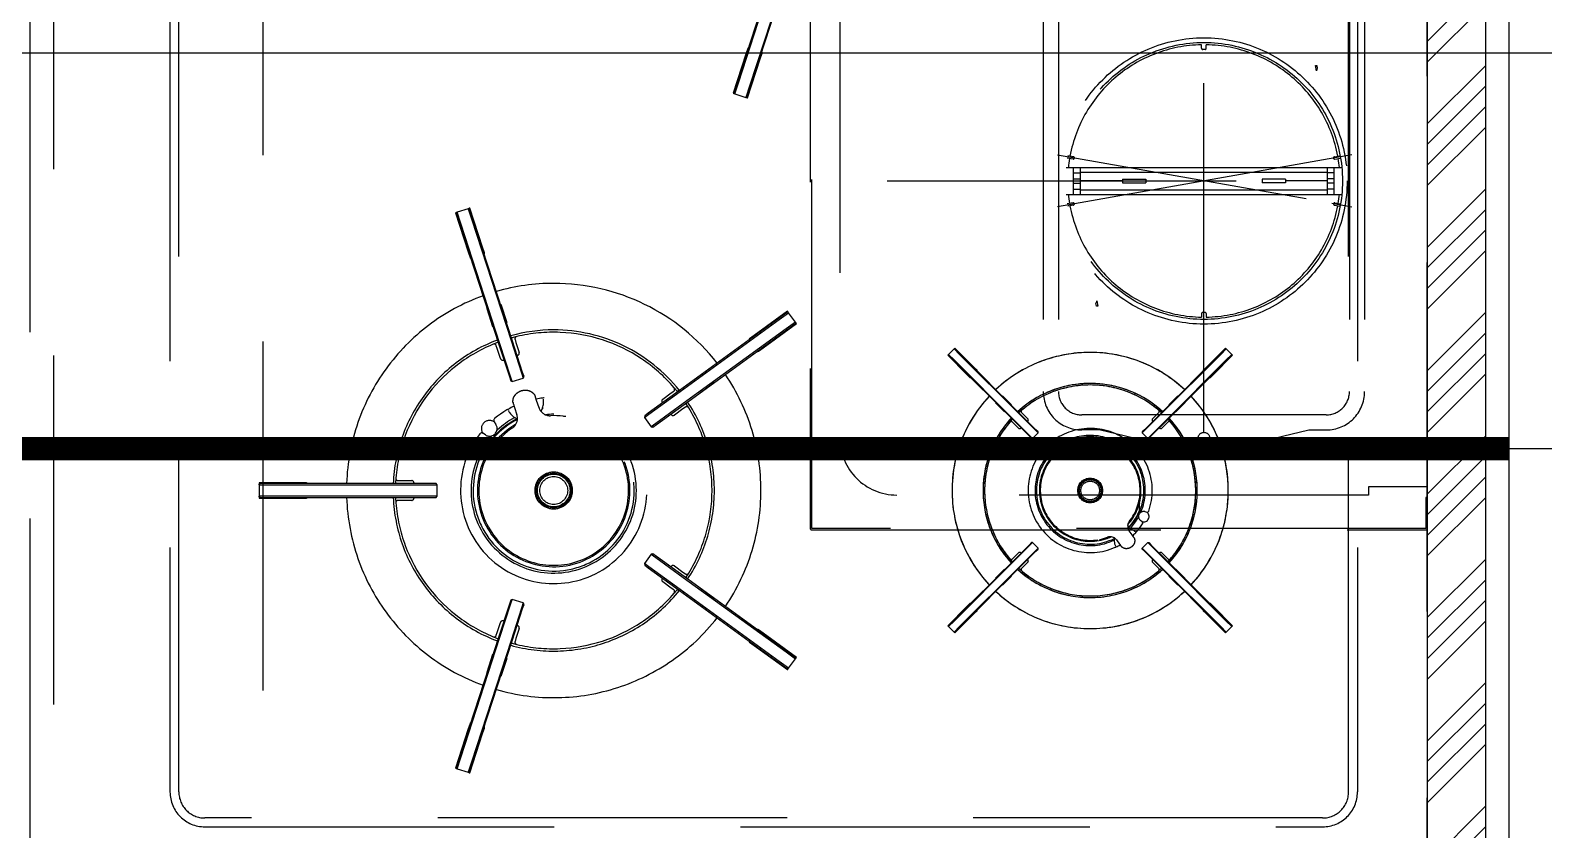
# Model space of a CAD drawing. Header units: millimetres. Extents: x 7294529 to 7346664, y 234399 to 276449.
# Drawn here: x 7315164 to 7315814, y 250951 to 251294 of the extents above; entities that cross this region are included whole.
import ezdxf
from ezdxf.xclip import XClip

# ---------------------------------------------------------------- set-up
doc = ezdxf.new("R2010")
doc.units = ezdxf.units.MM
doc.header["$LTSCALE"] = 100
doc.header["$XCLIPFRAME"] = 2
doc.linetypes.add('U-59C-EX$0$CEN', pattern=[62, 60, -1, 0, -1])
doc.linetypes.add('U-59C-EX$0$HID', pattern=[2.3, 1.5, -0.8])
for name, color, linetype in [('BP', 7, 'Continuous'), ('U-59C-EX$0$CEN', 1, 'U-59C-EX$0$CEN'), ('U-59C-EX$0$CON', 2, 'Continuous'), ('U-59C-EX$0$FUR_미설치가구', 8, 'U-59C-EX$0$HID'), ('U-59C-EX$0$확장전', 4, 'U-59C-EX$0$HID')]:
    doc.layers.add(name, color=color, linetype=linetype)
doc.layers.add('U-59C-EX$0$MC', color=152, linetype='Continuous', plot=False)

# ---------------------------------------------------------------- blocks, each defined once
blk = doc.blocks.new('U-59C-EX$0$59C_주방가구_1')
at = {"layer": 'U-59C-EX$0$FUR_미설치가구', "linetype": 'U-59C-EX$0$HID'}
h = blk.add_hatch(dxfattribs=at)
h.set_pattern_fill('ANSI34', color=256, scale=50, angle=180)
h.set_pattern_definition([(225, (-131053.915, -376129.36), (26.5165043, -26.5165043), []), (225, (-131062.754, -376129.36), (26.5165043, -26.5165043), []), (225, (-131071.593, -376129.36), (26.5165043, -26.5165043), []), (225, (-131080.432, -376129.36), (26.5165043, -26.5165043), [])])
h.paths.add_polyline_path([(-25, -2180), (-25, -25), (-3175, -25), (-3175, -500), (-3200, -500), (-3200, 0), (0, 0), (0, -2180)])
for p, q in [((-565, -772.49), (-565, -1337.49)), ((-561.2, -1337.49), (-561.2, -772.49)), ((-58.8, -1337.49), (-58.8, -772.49)), ((-55, -772.49), (-55, -1337.49)), ((-120.94, -1182.96), (-120.94, -966.65)), ((-304.51, -980.8), (-321.35, -1032.63)), ((-320.87, -1032.79), (-304.03, -980.95)), ((-299.27, -982.5), (-316.12, -1034.33)), ((-315.64, -1034.49), (-298.8, -982.65)), ((-189.94, -984.5), (-189.94, -1165.5)), ((-183.44, -984.5), (-183.44, -1165.5)), ((-58.44, -984.5), (-58.44, -1165.5)), ((-51.94, -984.5), (-51.94, -1165.5)), ((-317.66, -1020.48), (-323.13, -1037.3)), ((-316.89, -1018.1), (-317.66, -1020.48)), ((-311.48, -1022.49), (-310.71, -1020.11)), ((-121.94, -1018), (-121.94, -1016.51)), ((-120.44, -1018.5), (-121.44, -1018.5)), ((-119.94, -1018), (-119.94, -1016.51)), ((-316.95, -1039.31), (-311.48, -1022.49)), ((-321.35, -1032.63), (-322.74, -1036.91)), ((-322.42, -1037.54), (-320.87, -1032.79)), ((-322.42, -1037.54), (-322.74, -1036.91)), ((-322.42, -1037.54), (-322.65, -1037.46)), ((-322.42, -1037.54), (-317.66, -1039.09)), ((-316.12, -1034.33), (-317.66, -1039.09)), ((-317.03, -1038.77), (-317.66, -1039.09)), ((-317.42, -1039.16), (-317.66, -1039.09)), ((-317.03, -1038.77), (-315.64, -1034.49)), ((-57.42, -1063.8), (-183.78, -1086.08)), ((-76.99, -1082.75), (-183.78, -1063.92)), ((-177.15, -1065.59), (-179.61, -1065.16)), ((-176.97, -1064.61), (-179.44, -1064.17)), ((-64.9, -1064.61), (-62.43, -1064.17)), ((-64.72, -1065.59), (-62.26, -1065.16)), ((-180.05, -1069.25, 0.12), (-61.82, -1069.25, 0.12)), ((-176.94, -1080.75), (-176.94, -1069.25)), ((-176.94, -1071.47, 0.12), (-173.94, -1071.47, 0.12)), ((-173.94, -1080.75, 0.01), (-173.94, -1069.25, 0.12)), ((-173.94, -1071.25, 0.12), (-67.94, -1071.25, 0.12)), ((-67.94, -1080.75, 0.01), (-67.94, -1069.25, 0.12)), ((-64.94, -1071.47, 0.12), (-67.94, -1071.47, 0.12)), ((-64.94, -1080.75), (-64.94, -1069.25)), ((-257.04, -1075), (-34.06, -1075)), ((-176.94, -1074.02, 0.12), (-173.94, -1074.02, 0.12)), ((-176.94, -1075.97, 0.12), (-173.94, -1075.97, 0.12)), ((-176.94, -1078.52, 0.12), (-173.94, -1078.52, 0.12)), ((-155.94, -1075), (-173.94, -1075)), ((-173.94, -1078.75, 0.12), (-67.94, -1078.75, 0.12)), ((-155.94, -1074.25), (-145.94, -1074.25)), ((-155.94, -1074.25), (-155.94, -1075.75)), ((-155.94, -1075.75), (-145.94, -1075.75)), ((-145.94, -1074.25), (-145.94, -1075.75)), ((-95.94, -1074.25), (-95.94, -1075.75)), ((-85.94, -1074.25), (-95.94, -1074.25)), ((-85.94, -1075.75), (-95.94, -1075.75)), ((-85.94, -1074.25), (-85.94, -1075.75)), ((-67.94, -1075), (-85.94, -1075)), ((-64.94, -1074.02, 0.12), (-67.94, -1074.02, 0.12)), ((-64.94, -1075.97, 0.12), (-67.94, -1075.97, 0.12)), ((-64.94, -1078.52, 0.12), (-67.94, -1078.52, 0.12)), ((-180.05, -1080.75, 0.12), (-61.82, -1080.75, 0.12)), ((-177.15, -1084.4), (-179.61, -1084.84)), ((-176.97, -1085.39), (-179.44, -1085.82)), ((-57.42, -1086.2), (-66.04, -1084.68)), ((-64.9, -1085.39), (-62.43, -1085.82)), ((-64.72, -1084.4), (-62.26, -1084.84)), ((-442.38, -1088.7), (-436.91, -1105.52)), ((-441.99, -1089.09), (-441.67, -1088.46)), ((-441.99, -1089.09), (-440.6, -1093.37)), ((-441.91, -1088.53), (-441.67, -1088.46)), ((-436.91, -1086.91), (-441.67, -1088.46)), ((-440.12, -1093.21), (-441.67, -1088.46)), ((-436.91, -1086.91), (-436.68, -1086.83)), ((-436.91, -1086.91), (-435.37, -1091.67)), ((-436.91, -1086.91), (-436.28, -1087.23)), ((-434.89, -1091.51), (-436.28, -1087.23)), ((-430.73, -1103.51), (-436.2, -1086.69)), ((-435.37, -1091.67), (-418.53, -1143.5)), ((-418.05, -1143.34), (-434.89, -1091.51)), ((-440.6, -1093.37), (-423.76, -1145.2)), ((-423.28, -1145.04), (-440.12, -1093.21)), ((-429.96, -1105.89), (-430.73, -1103.51)), ((-436.91, -1105.52), (-436.14, -1107.9)), ((-428.83, -1129.92), (-428.73, -1129.89)), ((-426.29, -1137.72), (-428.83, -1129.92)), ((-423.03, -1128.03), (-422.93, -1128)), ((-422.93, -1128), (-420.4, -1135.8)), ((-420.4, -1135.8), (-420.49, -1135.83)), ((-303.67, -1134.15), (-347.76, -1166.18)), ((-347.47, -1166.59), (-303.37, -1134.55)), ((-299.78, -1131.01), (-314.09, -1141.41)), ((-310.27, -1146.67), (-295.96, -1136.27)), ((-300.03, -1131.5), (-303.67, -1134.15)), ((-303.37, -1134.55), (-299.33, -1131.61)), ((-296.39, -1135.66), (-300.43, -1138.6)), ((-300.14, -1139), (-296.5, -1136.36)), ((-300.03, -1131.5), (-299.33, -1131.61)), ((-299.48, -1131.41), (-299.33, -1131.61)), ((-296.39, -1135.66), (-299.33, -1131.61)), ((-296.39, -1135.66), (-296.5, -1136.36)), ((-296.39, -1135.66), (-296.24, -1135.86)), ((-121.94, -1132), (-121.94, -1133.49)), ((-120.44, -1131.5), (-121.44, -1131.5)), ((-119.94, -1132), (-119.94, -1133.49)), ((-426.2, -1137.68), (-426.29, -1137.72)), ((-418.53, -1143.5), (-414.01, -1157.4)), ((-413.54, -1157.23), (-418.05, -1143.34)), ((-416.8, -1143.15), (-416.4, -1144.39)), ((-300.43, -1138.6), (-344.53, -1170.63)), ((-344.23, -1171.04), (-300.14, -1139)), ((-314.09, -1141.41), (-316.11, -1142.88)), ((-424.48, -1147.02), (-424.88, -1145.78)), ((-423.09, -1151.29), (-424.48, -1147.02)), ((-423.76, -1145.2), (-419.25, -1159.08)), ((-418.76, -1158.95), (-423.28, -1145.04)), ((-416.4, -1144.39), (-415.01, -1148.66)), ((-415.65, -1149.92), (-415.89, -1150)), ((-312.29, -1148.14), (-310.27, -1146.67)), ((-230.96, -1149.89), (-222.62, -1158.23)), ((-230.72, -1149.66), (-230.61, -1149.54)), ((-228.25, -1147.18), (-230.61, -1149.54)), ((-228.25, -1151.89), (-230.61, -1149.54)), ((-230.61, -1150.01), (-230.61, -1149.54)), ((-230.61, -1150.01), (-228.48, -1152.13)), ((-228.25, -1147.18), (-228.13, -1147.06)), ((-228.25, -1147.18), (-225.89, -1149.54)), ((-228.25, -1147.18), (-227.78, -1147.18)), ((-219.55, -1155.17), (-227.89, -1146.83)), ((-225.66, -1149.3), (-227.78, -1147.18)), ((-225.89, -1149.54), (-200.2, -1175.23)), ((-199.97, -1174.99), (-225.66, -1149.3)), ((-113.93, -1149.3), (-139.63, -1174.99)), ((-139.39, -1175.23), (-113.7, -1149.54)), ((-111.7, -1146.83), (-120.04, -1155.17)), ((-116.97, -1158.23), (-108.63, -1149.89)), ((-111.81, -1147.18), (-113.93, -1149.3)), ((-113.7, -1149.54), (-111.34, -1147.18)), ((-111.81, -1147.18), (-111.34, -1147.18)), ((-111.46, -1147.06), (-111.34, -1147.18)), ((-108.98, -1149.54), (-111.34, -1147.18)), ((-108.98, -1149.54), (-111.34, -1151.89)), ((-111.11, -1152.13), (-108.98, -1150.01)), ((-108.98, -1149.54), (-108.98, -1150.01)), ((-108.98, -1149.54), (-108.87, -1149.66)), ((-421.59, -1151.86), (-421.83, -1151.93)), ((-341.43, -1161.46), (-334.79, -1156.64)), ((-334.79, -1156.64), (-334.73, -1156.72)), ((-228.48, -1152.13), (-202.79, -1177.82)), ((-202.56, -1177.59), (-228.25, -1151.89)), ((-218.37, -1156.35), (-219.55, -1155.17)), ((-111.34, -1151.89), (-137.03, -1177.59)), ((-136.8, -1177.82), (-111.11, -1152.13)), ((-120.04, -1155.17), (-121.22, -1156.35)), ((-419.25, -1159.08), (-418.66, -1160.89)), ((-418.03, -1161.21), (-418.76, -1158.95)), ((-418.66, -1160.89), (-418.03, -1161.21)), ((-418.03, -1161.21), (-413.27, -1159.67)), ((-414.01, -1157.4), (-413.27, -1159.67)), ((-412.95, -1159.04), (-413.54, -1157.23)), ((-413.27, -1159.67), (-412.95, -1159.04)), ((-341.37, -1161.54), (-341.43, -1161.46)), ((-331.15, -1161.65), (-337.78, -1166.47)), ((-331.21, -1161.57), (-331.15, -1161.65)), ((-222.62, -1158.23), (-221.44, -1159.41)), ((-118.15, -1159.41), (-116.97, -1158.23)), ((-407.52, -1169.27), (-407.98, -1167.86)), ((-406.5, -1172.42), (-407.52, -1169.27)), ((-347.76, -1166.18), (-359.57, -1174.76)), ((-359.29, -1175.18), (-347.47, -1166.59)), ((-353.35, -1168.7), (-349.72, -1166.06)), ((-349.72, -1166.06), (-348.66, -1165.29)), ((-337.78, -1166.47), (-337.84, -1166.39)), ((-207.55, -1167.4), (-207.51, -1167.36)), ((-207.51, -1167.36), (-203.64, -1171.22)), ((-135.95, -1171.22), (-132.08, -1167.36)), ((-132.08, -1167.36), (-132.04, -1167.4)), ((-417.49, -1170.95), (-417.03, -1172.36)), ((-417.03, -1172.36), (-416.01, -1175.51)), ((-404.72, -1172.78), (-404.76, -1172.78)), ((-361.22, -1176.58), (-359.29, -1175.18)), ((-361.11, -1175.88), (-361.22, -1176.58)), ((-359.57, -1174.76), (-361.11, -1175.88)), ((-344.53, -1170.63), (-356.36, -1179.23)), ((-356.04, -1179.62), (-344.23, -1171.04)), ((-353.42, -1170.3), (-353.57, -1170.1)), ((-349.75, -1175.35), (-349.9, -1175.15)), ((-344.72, -1172.94), (-348.35, -1175.57)), ((-343.66, -1172.17), (-344.72, -1172.94)), ((-210.43, -1170.28), (-210.38, -1170.23)), ((-206.56, -1174.14), (-210.43, -1170.28)), ((-206.52, -1174.1), (-206.56, -1174.14)), ((-203.64, -1171.22), (-203.69, -1171.27)), ((-200.2, -1175.23), (-193.31, -1182.12)), ((-193.08, -1181.87), (-199.97, -1174.99)), ((-199.28, -1174.5), (-198.66, -1175.12)), ((-198.66, -1175.12), (-196.55, -1177.23)), ((-68.44, -1175.5), (-173.44, -1175.5)), ((-139.63, -1174.99), (-146.51, -1181.87)), ((-146.28, -1182.12), (-139.39, -1175.23)), ((-143.04, -1177.23), (-140.93, -1175.12)), ((-140.93, -1175.12), (-140.31, -1174.5)), ((-135.9, -1171.27), (-135.95, -1171.22)), ((-133.03, -1174.14), (-133.07, -1174.1)), ((-129.16, -1170.28), (-133.03, -1174.14)), ((-129.21, -1170.23), (-129.16, -1170.28)), ((-425.82, -1178.44), (-425.06, -1179.57)), ((-417.2, -1176.82), (-417.24, -1176.85)), ((-361.22, -1176.58), (-358.28, -1180.62)), ((-356.36, -1179.23), (-358.28, -1180.62)), ((-358.28, -1180.62), (-357.58, -1180.74)), ((-357.58, -1180.74), (-356.04, -1179.62)), ((-202.67, -1179.12), (-203.29, -1178.51)), ((-202.79, -1177.82), (-195.91, -1184.7)), ((-200.55, -1181.24), (-202.67, -1179.12)), ((-195.66, -1184.48), (-202.56, -1177.59)), ((-199.49, -1181.12), (-199.61, -1181.24)), ((-196.55, -1178.18), (-196.67, -1178.29)), ((-193.31, -1182.12), (-192.19, -1183.24)), ((-192.19, -1182.77), (-193.08, -1181.87)), ((-192.19, -1183.24), (-192.19, -1182.77)), ((-165.94, -1182), (-173.44, -1182)), ((-128.44, -1191), (-165.94, -1182)), ((-146.51, -1181.87), (-147.4, -1182.77)), ((-147.4, -1183.24), (-146.28, -1182.12)), ((-147.4, -1182.77), (-147.4, -1183.24)), ((-137.03, -1177.59), (-143.93, -1184.48)), ((-143.68, -1184.7), (-136.8, -1177.82)), ((-142.93, -1178.29), (-143.04, -1178.18)), ((-139.98, -1181.24), (-140.1, -1181.12)), ((-136.92, -1179.12), (-139.04, -1181.24)), ((-136.3, -1178.51), (-136.92, -1179.12)), ((-113.44, -1191), (-75.94, -1182)), ((-75.94, -1182), (-68.44, -1182)), ((-429.47, -1184.14), (-430.63, -1183.42)), ((-195.91, -1184.7), (-195.02, -1185.6)), ((-194.54, -1185.6), (-195.66, -1184.48)), ((-195.02, -1185.6), (-194.54, -1185.6)), ((-194.54, -1185.6), (-192.19, -1183.24)), ((-147.4, -1183.24), (-145.05, -1185.6)), ((-143.93, -1184.48), (-145.05, -1185.6)), ((-145.05, -1185.6), (-144.57, -1185.6)), ((-144.57, -1185.6), (-143.68, -1184.7)), ((-125.94, -1185.5), (-115.94, -1185.5)), ((-113.44, -1191), (-128.44, -1191)), ((-405.5, -1202.68), (-405.78, -1202.25)), ((-403.27, -1200.6), (-402.99, -1201.03)), ((-526.7, -1205.49), (-526.2, -1204.99)), ((-526.7, -1205.49), (-526.7, -1205.24)), ((-526.7, -1205.49), (-526.7, -1210.49)), ((-526.7, -1205.49), (-521.7, -1205.49)), ((-509, -1204.74), (-526.69, -1204.74)), ((-521.7, -1204.99), (-526.2, -1204.99)), ((-467.2, -1204.99), (-521.7, -1204.99)), ((-521.7, -1205.49), (-467.2, -1205.49)), ((-506.5, -1204.74), (-509, -1204.74)), ((-483.3, -1204.89), (-475.1, -1204.89)), ((-483.3, -1204.99), (-483.3, -1204.89)), ((-475.1, -1204.89), (-475.1, -1204.99)), ((-452.6, -1204.99), (-467.2, -1204.99)), ((-467.2, -1205.49), (-452.58, -1205.49)), ((-466.99, -1203.74), (-465.69, -1203.74)), ((-465.69, -1203.74), (-461.2, -1203.74)), ((-460.2, -1204.74), (-460.2, -1204.99)), ((-450.7, -1204.99), (-452.6, -1204.99)), ((-452.58, -1205.49), (-450.2, -1205.49)), ((-450.2, -1205.49), (-450.7, -1204.99)), ((-450.2, -1210.49), (-450.2, -1205.49)), ((-25, -1206.44), (-50.3, -1206.44)), ((-50.3, -1206.44), (-50.3, -1209.94)), ((-521.7, -1210.49), (-526.7, -1210.49)), ((-526.2, -1210.99), (-526.7, -1210.49)), ((-526.7, -1210.74), (-526.7, -1210.49)), ((-526.69, -1211.24), (-509, -1211.24)), ((-526.2, -1210.99), (-521.7, -1210.99)), ((-467.2, -1210.49), (-521.7, -1210.49)), ((-521.7, -1210.99), (-467.2, -1210.99)), ((-509, -1211.24), (-506.5, -1211.24)), ((-483.3, -1211.09), (-483.3, -1210.99)), ((-475.1, -1211.09), (-483.3, -1211.09)), ((-475.1, -1210.99), (-475.1, -1211.09)), ((-452.58, -1210.49), (-467.2, -1210.49)), ((-467.2, -1210.99), (-452.6, -1210.99)), ((-465.69, -1212.24), (-466.99, -1212.24)), ((-461.2, -1212.24), (-465.69, -1212.24)), ((-460.2, -1210.99), (-460.2, -1211.24)), ((-452.6, -1210.99), (-450.7, -1210.99)), ((-450.2, -1210.49), (-452.58, -1210.49)), ((-450.7, -1210.99), (-450.2, -1210.49)), ((-50.3, -1209.94), (-252.8, -1209.94)), ((-170.21, -1213.31), (-170.24, -1212.97)), ((-168.26, -1212.75), (-168.22, -1213.09)), ((-147.47, -1221.45), (-148.18, -1220.89)), ((-146.32, -1217.08), (-145.44, -1217.3)), ((-151.78, -1227.11), (-153.08, -1225.33)), ((-152.59, -1224.25), (-152.58, -1224.23)), ((-151.2, -1227.92), (-151.78, -1227.11)), ((-195.91, -1231.28), (-202.79, -1238.16)), ((-202.67, -1236.86), (-200.55, -1234.74)), ((-202.56, -1238.4), (-195.66, -1231.5)), ((-193.31, -1233.86), (-200.2, -1240.75)), ((-199.97, -1240.99), (-193.08, -1234.11)), ((-199.61, -1234.74), (-199.49, -1234.86)), ((-195.02, -1230.38), (-195.91, -1231.28)), ((-195.66, -1231.5), (-194.54, -1230.38)), ((-194.54, -1230.38), (-195.02, -1230.38)), ((-192.19, -1232.74), (-194.54, -1230.38)), ((-192.19, -1232.74), (-193.31, -1233.86)), ((-193.08, -1234.11), (-192.19, -1233.21)), ((-192.19, -1233.21), (-192.19, -1232.74)), ((-159.67, -1229.38), (-159.65, -1229.38)), ((-158.47, -1229.25), (-157.17, -1231.03)), ((-157.17, -1231.03), (-156.59, -1231.83)), ((-147.4, -1232.74), (-145.05, -1230.38)), ((-147.4, -1232.74), (-146.28, -1233.86)), ((-147.4, -1233.21), (-147.4, -1232.74)), ((-146.51, -1234.11), (-147.4, -1233.21)), ((-139.63, -1240.99), (-146.51, -1234.11)), ((-146.28, -1233.86), (-139.39, -1240.75)), ((-143.93, -1231.5), (-145.05, -1230.38)), ((-145.05, -1230.38), (-144.57, -1230.38)), ((-144.57, -1230.38), (-143.68, -1231.28)), ((-137.03, -1238.4), (-143.93, -1231.5)), ((-143.68, -1231.28), (-136.8, -1238.16)), ((-139.98, -1234.74), (-140.1, -1234.86)), ((-136.92, -1236.86), (-139.04, -1234.74)), ((-358.28, -1235.36), (-361.22, -1239.4)), ((-359.29, -1240.8), (-361.22, -1239.4)), ((-361.22, -1239.4), (-361.11, -1240.1)), ((-361.11, -1240.1), (-359.57, -1241.22)), ((-359.57, -1241.22), (-347.76, -1249.8)), ((-347.47, -1249.4), (-359.29, -1240.8)), ((-357.58, -1235.25), (-358.28, -1235.36)), ((-358.28, -1235.36), (-356.36, -1236.76)), ((-356.04, -1236.37), (-357.58, -1235.25)), ((-356.36, -1236.76), (-344.53, -1245.35)), ((-344.23, -1244.95), (-356.04, -1236.37)), ((-349.9, -1240.83), (-349.75, -1240.63)), ((-348.35, -1240.41), (-344.72, -1243.05)), ((-202.79, -1238.16), (-228.48, -1263.85)), ((-228.25, -1264.09), (-202.56, -1238.4)), ((-200.2, -1240.75), (-225.89, -1266.45)), ((-225.66, -1266.68), (-199.97, -1240.99)), ((-203.29, -1237.47), (-202.67, -1236.86)), ((-198.66, -1240.87), (-199.28, -1241.48)), ((-196.55, -1238.75), (-198.66, -1240.87)), ((-196.67, -1237.69), (-196.55, -1237.81)), ((-142.93, -1237.69), (-143.04, -1237.81)), ((-143.04, -1238.75), (-140.93, -1240.87)), ((-140.93, -1240.87), (-140.31, -1241.48)), ((-113.93, -1266.68), (-139.63, -1240.99)), ((-139.39, -1240.75), (-113.7, -1266.45)), ((-111.34, -1264.09), (-137.03, -1238.4)), ((-136.3, -1237.47), (-136.92, -1236.86)), ((-136.8, -1238.16), (-111.11, -1263.85)), ((-353.57, -1245.89), (-353.42, -1245.69)), ((-349.72, -1249.92), (-353.35, -1247.28)), ((-344.72, -1243.05), (-343.66, -1243.81)), ((-344.53, -1245.35), (-300.43, -1277.38)), ((-300.14, -1276.98), (-344.23, -1244.95)), ((-210.43, -1245.7), (-206.56, -1241.84)), ((-210.38, -1245.75), (-210.43, -1245.7)), ((-203.64, -1244.76), (-207.51, -1248.63)), ((-206.56, -1241.84), (-206.52, -1241.89)), ((-203.69, -1244.71), (-203.64, -1244.76)), ((-135.9, -1244.71), (-135.95, -1244.76)), ((-135.95, -1244.76), (-132.08, -1248.63)), ((-133.03, -1241.84), (-133.07, -1241.89)), ((-129.16, -1245.7), (-133.03, -1241.84)), ((-129.21, -1245.75), (-129.16, -1245.7)), ((-348.66, -1250.69), (-349.72, -1249.92)), ((-347.76, -1249.8), (-303.67, -1281.83)), ((-303.37, -1281.43), (-347.47, -1249.4)), ((-341.43, -1254.52), (-341.37, -1254.44)), ((-337.84, -1249.59), (-337.78, -1249.51)), ((-337.78, -1249.51), (-331.15, -1254.33)), ((-331.15, -1254.33), (-331.21, -1254.41)), ((-207.51, -1248.63), (-207.55, -1248.58)), ((-132.08, -1248.63), (-132.04, -1248.58)), ((-419.25, -1256.9), (-423.76, -1270.79)), ((-423.28, -1270.94), (-418.76, -1257.03)), ((-418.66, -1255.09), (-419.25, -1256.9)), ((-418.76, -1257.03), (-418.03, -1254.77)), ((-418.03, -1254.77), (-418.66, -1255.09)), ((-414.01, -1258.58), (-418.53, -1272.48)), ((-418.05, -1272.64), (-413.54, -1258.76)), ((-413.27, -1256.32), (-418.03, -1254.77)), ((-413.27, -1256.32), (-414.01, -1258.58)), ((-413.54, -1258.76), (-412.95, -1256.95)), ((-412.95, -1256.95), (-413.27, -1256.32)), ((-334.79, -1259.34), (-341.43, -1254.52)), ((-334.73, -1259.26), (-334.79, -1259.34)), ((-222.62, -1257.75), (-230.96, -1266.09)), ((-227.89, -1269.15), (-219.55, -1260.81)), ((-221.44, -1256.57), (-222.62, -1257.75)), ((-219.55, -1260.81), (-218.37, -1259.63)), ((-120.04, -1260.81), (-121.22, -1259.63)), ((-111.7, -1269.15), (-120.04, -1260.81)), ((-118.15, -1256.57), (-116.97, -1257.75)), ((-116.97, -1257.75), (-108.63, -1266.09)), ((-424.48, -1268.96), (-423.09, -1264.69)), ((-421.83, -1264.05), (-421.59, -1264.13)), ((-415.01, -1267.32), (-416.4, -1271.59)), ((-415.89, -1265.98), (-415.65, -1266.06)), ((-230.61, -1266.45), (-230.72, -1266.33)), ((-228.48, -1263.85), (-230.61, -1265.97)), ((-230.61, -1266.45), (-228.25, -1264.09)), ((-230.61, -1266.45), (-230.61, -1265.97)), ((-230.61, -1266.45), (-228.25, -1268.8)), ((-225.89, -1266.45), (-228.25, -1268.8)), ((-227.78, -1268.8), (-225.66, -1266.68)), ((-111.81, -1268.8), (-113.93, -1266.68)), ((-113.7, -1266.45), (-111.34, -1268.8)), ((-108.98, -1266.45), (-111.34, -1264.09)), ((-108.98, -1266.45), (-111.34, -1268.8)), ((-111.11, -1263.85), (-108.98, -1265.97)), ((-108.98, -1266.45), (-108.98, -1265.97)), ((-108.98, -1266.45), (-108.87, -1266.33)), ((-423.76, -1270.79), (-440.6, -1322.62)), ((-440.12, -1322.77), (-423.28, -1270.94)), ((-418.53, -1272.48), (-435.37, -1324.32)), ((-434.89, -1324.47), (-418.05, -1272.64)), ((-424.88, -1270.2), (-424.48, -1268.96)), ((-416.4, -1271.59), (-416.8, -1272.83)), ((-316.11, -1273.1), (-314.09, -1274.57)), ((-310.27, -1269.31), (-312.29, -1267.84)), ((-295.96, -1279.71), (-310.27, -1269.31)), ((-227.78, -1268.8), (-228.25, -1268.8)), ((-228.13, -1268.92), (-228.25, -1268.8)), ((-111.81, -1268.8), (-111.34, -1268.8)), ((-111.46, -1268.92), (-111.34, -1268.8)), ((-428.83, -1286.07), (-426.29, -1278.27)), ((-426.29, -1278.27), (-426.2, -1278.3)), ((-420.4, -1280.18), (-422.93, -1287.98)), ((-420.49, -1280.15), (-420.4, -1280.18)), ((-314.09, -1274.57), (-299.78, -1284.97)), ((-300.43, -1277.38), (-296.39, -1280.32)), ((-296.5, -1279.63), (-300.14, -1276.98)), ((-299.33, -1284.37), (-296.39, -1280.32)), ((-296.5, -1279.63), (-296.39, -1280.32)), ((-296.24, -1280.12), (-296.39, -1280.32)), ((-428.73, -1286.1), (-428.83, -1286.07)), ((-303.67, -1281.83), (-300.03, -1284.48)), ((-299.33, -1284.37), (-303.37, -1281.43)), ((-299.33, -1284.37), (-300.03, -1284.48)), ((-299.33, -1284.37), (-299.48, -1284.57)), ((-422.93, -1287.98), (-423.03, -1287.95)), ((-436.91, -1310.46), (-442.38, -1327.29)), ((-436.14, -1308.08), (-436.91, -1310.46)), ((-436.2, -1329.3), (-430.73, -1312.47)), ((-430.73, -1312.47), (-429.96, -1310.09)), ((-440.6, -1322.62), (-441.99, -1326.9)), ((-441.67, -1327.53), (-440.12, -1322.77)), ((-435.37, -1324.32), (-436.91, -1329.07)), ((-436.28, -1328.75), (-434.89, -1324.47)), ((-441.67, -1327.53), (-441.99, -1326.9)), ((-441.67, -1327.53), (-441.91, -1327.45)), ((-441.67, -1327.53), (-436.91, -1329.07)), ((-436.28, -1328.75), (-436.91, -1329.07)), ((-436.68, -1329.15), (-436.91, -1329.07)), ((-70, -1348.69), (-550, -1348.69)), ((-550, -1352.49), (-70, -1352.49))]:
    blk.add_line(p, q, dxfattribs=at)
for points in [[(-25, -2180), (-25, -25), (-3175, -25), (-3175, -700), (-3200, -700), (-3200, 0), (0, 0), (0, -2180)], [(-3175, -700), (-3175, -25), (-25, -25), (-25, -2200), (-2080, -2200), (-2080, -1600), (-625, -1600), (-625, -700)], [(-525, -625.94), (-25, -625.94), (-25, -1523.94), (-525, -1523.94)]]:
    blk.add_lwpolyline(points, close=True, dxfattribs=at)
blk.add_lwpolyline([(-3175, -690), (-615, -690), (-615, -1610), (-2070, -1610), (-2070, -2190), (-345, -2190)], dxfattribs=at)
for points in [[(-25.6, -1224.34), (-289.4, -1224.34), (-289.4, -925.54), (-25.6, -925.54), (-25.6, -938.94), (-25, -938.94), (-25, -925.54, 0.414214), (-25.6, -924.94), (-289.4, -924.94, 0.414214), (-290, -925.54), (-290, -1224.34, 0.414214), (-289.4, -1224.94), (-25.6, -1224.94, 0.414214), (-25, -1224.34), (-25, -1210.94), (-25.6, -1210.94)], [(-73.01, -1025.44), (-72.45, -1025.44), (-72.24, -1026.73, 0.138775), (-72.65, -1027.74)], [(-166.57, -1128.86), (-167.14, -1128.86), (-167.34, -1127.58, 0.138775), (-166.93, -1126.56)]]:
    blk.add_lwpolyline(points, format="xyb", close=True, dxfattribs=at)
blk.add_lwpolyline([(-25, -943.44), (-50.3, -943.44), (-50.3, -939.94), (-252.8, -939.94, 0.414214), (-277.3, -964.44), (-277.3, -1185.44)], format="xyb", dxfattribs=at)
for centre, radius in [((-120.94, -1075), 61.5), ((-120.94, -1075), 59.5), ((-120.94, -1185.5), 2.5), ((-400.2, -1207.99), 8), ((-400.2, -1207.99), 7.5), ((-400.2, -1207.99), 7), ((-400.2, -1207.99), 6), ((-169.8, -1207.99), 5.33), ((-169.8, -1207.99), 5), ((-169.8, -1207.99), 4.67), ((-169.8, -1207.99), 4)]:
    blk.add_circle(centre, radius, dxfattribs=at)
for centre, radius, start, end in [((-316.41, -1018.25), 0.5, 102, 162), ((-311.18, -1019.95), 0.5, 342, 42), ((-120.94, -1075, 0.12), 58.5, 90.97946, 169.51029), ((-121.44, -1018), 0.5, 180, 270), ((-120.44, -1018), 0.5, 270, 0), ((-120.94, -1075, 0.12), 58.5, 10.48971, 89.02054), ((-321.62, -1033.69), 3.91, 247.38, 254.70979), ((-315.93, -1035.14), 4.29, 249.61333, 256.29689), ((-120.94, -1075, 0.12), 58.5, 170.48971, 174.35926), ((-177.06, -1065.1), 0.5, 260, 350), ((-177.06, -1065.1), 0.5, 350, 80), ((-64.81, -1065.1), 0.5, 100, 190), ((-64.81, -1065.1), 0.5, 190, 280), ((-120.94, -1075, 0.12), 58.5, 5.64074, 9.51029), ((-120.94, -1075, 0.12), 58.5, 185.64074, 189.51029), ((-177.06, -1084.89), 0.5, 10, 100), ((-177.06, -1084.89), 0.5, 280, 10), ((-64.81, -1084.89), 0.5, 170, 260), ((-64.81, -1084.89), 0.5, 80, 170), ((-120.94, -1075, 0.12), 58.5, 350.48971, 354.35926), ((-440.75, -1092.66), 4.29, 105.61333, 112.29689), ((-435.29, -1090.49), 3.91, 103.38, 110.70979), ((-120.94, -1075, 0.12), 58.5, 190.48971, 269.02054), ((-120.94, -1075, 0.12), 58.5, 270.97946, 349.51029), ((-435.66, -1107.74), 0.5, 198, 258), ((-430.43, -1106.04), 0.5, 318, 18), ((-400.2, -1207.99), 89, 109.93168, 178.06832), ((-400.2, -1207.99), 89, 90, 106.06832), ((-400.2, -1207.99), 89, 37.93168, 90), ((-303.05, -1133.79), 4.29, 33.61333, 40.29689), ((-299.3, -1138.31), 3.91, 31.38, 38.70979), ((-121.44, -1132), 0.5, 90, 180), ((-120.44, -1132), 0.5, 0, 90), ((-400.2, -1207.99), 69, 110.49191, 177.50809), ((-400.2, -1207.99), 69, 90, 105.50809), ((-400.2, -1207.99), 68, 105.21964, 105.47142), ((-400.2, -1207.99), 68, 103.5058, 105.21964), ((-415.85, -1142.84), 1, 103.5058, 198), ((-400.2, -1207.99), 68, 40.4942, 103.5058), ((-400.2, -1207.99), 69, 38.49191, 90), ((-315.82, -1143.29), 0.5, 126, 186), ((-400.2, -1207.99), 68, 112.4942, 175.5058), ((-400.2, -1207.99), 68, 110.78036, 112.49403), ((-425.83, -1146.09), 1, 18, 112.4942), ((-400.2, -1207.99), 68, 110.52858, 110.78036), ((-415.96, -1148.97), 1, 288, 18), ((-312.59, -1147.73), 0.5, 246, 306), ((-228.79, -1151.76), 2.86, 132.61333, 139.29689), ((-226.2, -1148.82), 2.61, 130.38, 137.70979), ((-169.8, -1207.99), 59.33, 46.93168, 133.06832), ((-169.8, -1207.99), 59.33, 46.93168, 115.06832), ((-113.56, -1149), 2.86, 42.61333, 49.29689), ((-110.62, -1151.58), 2.61, 40.38, 47.70979), ((-422.14, -1150.98), 1, 198, 288), ((-218.61, -1156.58), 0.333, 345, 45), ((-169.8, -1207.99), 59.33, 118.93168, 133.06832), ((-120.98, -1156.58), 0.333, 135, 195), ((-400.2, -1207.99), 89, 325.93168, 34.06832), ((-221.2, -1159.18), 0.333, 225, 285), ((-169.8, -1207.99), 46, 47.49191, 132.50809), ((-169.8, -1207.99), 45.33, 47.52858, 132.47142), ((-169.8, -1207.99), 46, 47.49191, 114.50809), ((-169.8, -1207.99), 45.33, 49.4942, 112.5058), ((-118.39, -1159.18), 0.333, 255, 315), ((-400.2, -1207.99), 40, 142.53685, 95.86136), ((-411.73, -1169.03), 3.93, 17.68909, 27.82432), ((-411.87, -1169.1), 4.08, 17.78958, 18.0231), ((-411.83, -1169.5), 4.16, 17.66822, 17.85539), ((-400.2, -1207.99), 40, 96.88223, 100.81924), ((-412.56, -1169.95), 8, 337.70087, 6.9833), ((-400.2, -1207.99), 40, 95.86136, 96.88223), ((-412.31, -1169.92), 7.74, 6.96277, 8.24967), ((-352.76, -1169.51), 1, 126, 216), ((-349.25, -1164.48), 1, 306, 40.4942), ((-400.2, -1207.99), 68, 38.52858, 38.78036), ((-400.2, -1207.99), 69, 326.49191, 33.50809), ((-169.8, -1207.99), 59.33, 136.93168, 187.06832), ((-169.8, -1207.99), 59.33, 136.93168, 223.06832), ((-169.8, -1207.99), 46, 119.49191, 132.50809), ((-169.8, -1207.99), 45.33, 121.4942, 132.47142), ((-173.44, -1165.5), 16.5, 180, 270), ((-173.44, -1165.5), 10, 180, 270), ((-169.8, -1207.99), 59.33, 334.93168, 43.06832), ((-169.8, -1207.99), 59.33, 316.93168, 43.06832), ((-68.44, -1165.5), 16.5, 270, 0), ((-68.44, -1165.5), 10, 270, 0), ((-400.2, -1207.99), 35.5, 139.16928, 97.32141), ((-400.2, -1207.99), 34.6, 117.59635, 98.40365), ((-400.2, -1207.99), 32.75, 119.71365, 90), ((-400.2, -1207.99), 32.15, 135.37758, 80.69802), ((-400.2, -1207.99), 40, 120.13864, 129.46315), ((-400.2, -1207.99), 40, 119.11777, 120.13864), ((-400.2, -1207.99), 40, 115.18076, 119.11777), ((-412.79, -1170.07), 7.74, 207.75033, 209.03723), ((-412.56, -1169.95), 8, 209.0167, 238.29913), ((-413.65, -1169.67), 4.05, 188.25823, 198.32744), ((-420.77, -1177.05), 5, 318.57721, 18), ((-401.75, -1170.87), 5, 198, 256.7889), ((-407.65, -1164.74), 9.29, 281.65273, 282.15387), ((-400.2, -1207.99), 34.6, 99.0178, 99.25154), ((-402.92, -1191.07), 17.47, 97.69642, 98.91022), ((-412.56, -1169.95), 7.99, 332.51615, 337.70286), ((-400.2, -1207.99), 32.75, 90, 96.28635), ((-401.75, -1170.88), 5, 256.78699, 263.9442), ((-401.75, -1170.87), 5, 263.94229, 272.38458), ((-400.2, -1207.99), 32.15, 82.7642, 92.38458), ((-400.2, -1207.98), 32.14, 80.69773, 82.76449), ((-348.94, -1174.77), 1, 216, 306), ((-343.08, -1172.98), 1, 31.5058, 126), ((-400.2, -1207.99), 68, 33.21964, 33.47142), ((-400.2, -1207.99), 68, 31.5058, 33.21964), ((-400.2, -1207.99), 68, 328.4942, 31.5058), ((-169.8, -1207.99), 45.33, 132.21964, 132.47142), ((-198.81, -1174.03), 0.667, 130.5058, 225), ((-169.8, -1207.99), 45.33, 47.78036, 49.49403), ((-140.78, -1174.03), 0.667, 315, 49.4942), ((-169.8, -1207.99), 45.33, 47.52858, 47.78036), ((-427.75, -1181.39), 3.5, 55.7656, 216.36584), ((-427.75, -1181.39), 3.25, 285.89878, 346.10122), ((-424.98, -1177.88), 1, 129.60125, 186.64949), ((-425, -1177.89), 0.991, 186.6618, 214.12579), ((-400.2, -1207.99), 34.3, 117.01775, 138.44957), ((-427.75, -1181.39), 3.25, 346.10122, 34), ((-424.36, -1182.25), 0.252, 100.93014, 160.18565), ((-424.48, -1181.82), 0.201, 290.90736, 315.86655), ((-400.2, -1207.99), 35.5, 118.67859, 132.83072), ((-400.2, -1207.99), 32.15, 123.61542, 133.31414), ((-420.77, -1177.05), 5, 303.61542, 311.46339), ((-420.76, -1177.06), 5, 311.46148, 318.57912), ((-412.56, -1169.95), 7.99, 238.29714, 243.48385), ((-408.11, -1192.38), 17.1, 117.09932, 118.33456), ((-400.2, -1207.99), 34.6, 116.75208, 116.98608), ((-419.6, -1168.62), 9.3, 293.84658, 294.31342), ((-169.8, -1207.99), 46, 137.49191, 186.50809), ((-169.8, -1207.99), 46, 137.49191, 222.50809), ((-169.8, -1207.99), 45.33, 137.52858, 184.5058), ((-169.8, -1207.99), 45.33, 137.52858, 222.47142), ((-169.8, -1207.99), 45.33, 137.78036, 139.49403), ((-203.76, -1178.98), 0.667, 45, 139.4942), ((-169.8, -1207.99), 45.33, 137.52858, 137.78036), ((-200.08, -1180.77), 0.667, 225, 315), ((-197.02, -1177.7), 0.667, 315, 45), ((-169.8, -1207.99), 26.67, 340.53685, 293.86136), ((-142.57, -1177.7), 0.667, 135, 225), ((-139.51, -1180.77), 0.667, 225, 315), ((-169.8, -1207.99), 45.33, 42.21964, 42.47142), ((-169.8, -1207.99), 45.33, 319.4942, 42.47142), ((-135.83, -1178.98), 0.667, 40.5058, 135), ((-169.8, -1207.99), 45.33, 40.5058, 42.21964), ((-169.8, -1207.99), 46, 335.49191, 42.50809), ((-169.8, -1207.99), 46, 317.49191, 42.50809), ((-169.8, -1207.99), 45.33, 337.4942, 40.5058), ((-431.15, -1184.27), 1, 85.35051, 142.39875), ((-431.15, -1184.26), 0.992, 57.882, 85.33041), ((-427.75, -1181.39), 3.25, 238, 285.89878), ((-432.1, -1187.8), 5, 327.67239, 355.68094), ((-422.13, -1188.56), 5, 138.44957, 175.68094), ((-427.2, -1184.64), 0.195, 315.77629, 341.4498), ((-400.21, -1207.98), 32.14, 133.31385, 135.37788), ((-252.8, -1185.44), 24.5, 180, 270), ((-169.8, -1207.99), 23.67, 337.16928, 295.32141), ((-169.8, -1207.99), 23.07, 315.59635, 296.40365), ((-169.8, -1207.99), 21.83, 317.71365, 288), ((-169.8, -1207.99), 21.43, 333.37758, 278.69802), ((-522.79, -1205.06), 3.91, 175.38, 182.70979), ((-506.5, -1205.24), 0.5, 30, 90), ((-400.2, -1207.99), 68, 177.21964, 177.47142), ((-400.2, -1207.99), 68, 175.5058, 177.21964), ((-466.99, -1202.74), 1, 175.5058, 270), ((-461.2, -1204.74), 1, 0, 90), ((-522.41, -1210.92), 4.29, 177.61333, 184.29689), ((-506.5, -1210.74), 0.5, 270, 330), ((-400.2, -1207.99), 89, 181.93168, 250.06832), ((-400.2, -1207.99), 69, 182.49191, 249.50809), ((-400.2, -1207.99), 68, 182.52858, 182.78036), ((-400.2, -1207.99), 68, 182.78036, 184.49403), ((-466.99, -1213.24), 1, 90, 184.4942), ((-400.2, -1207.99), 68, 184.4942, 247.5058), ((-461.2, -1211.24), 1, 270, 0), ((-151.89, -1215.8), 3.33, 336.44957, 13.68094), ((-145.41, -1214.22), 3.33, 165.67239, 193.68094), ((-169.8, -1207.99), 59.33, 190.93168, 223.06832), ((-169.8, -1207.99), 46, 191.49191, 222.50809), ((-169.8, -1207.99), 45.33, 193.4942, 222.47142), ((-169.8, -1207.99), 22.87, 315.01775, 336.44957), ((-150.38, -1223.37), 3.33, 149.46148, 156.57912), ((-150.38, -1223.37), 3.33, 141.61542, 149.46339), ((-169.8, -1207.99), 21.43, 321.61542, 331.31414), ((-169.8, -1207.99), 23.67, 316.67859, 330.83072), ((-169.79, -1207.99), 21.43, 331.31385, 333.37788), ((-149.01, -1219.59), 0.134, 128.90736, 153.86655), ((-149.17, -1219.33), 0.168, 298.93014, 358.18565), ((-146.85, -1219.18), 2.17, 123.89878, 184.10122), ((-146.85, -1219.18), 2.17, 184.10122, 232), ((-146.85, -1219.18), 2.17, 76, 123.89878), ((-147.87, -1217.23), 0.13, 153.77629, 179.4498), ((-146.85, -1219.18), 2.33, 253.7656, 54.36584), ((-147.87, -1221.97), 0.661, 24.6618, 52.12579), ((-147.88, -1221.98), 0.67, 327.60125, 24.64949), ((-145.28, -1216.66), 0.661, 255.882, 283.33041), ((-145.28, -1216.65), 0.67, 283.35051, 340.39875), ((-169.8, -1208), 21.43, 233.69773, 235.76449), ((-169.8, -1207.99), 21.43, 280.7642, 290.38458), ((-169.8, -1207.99), 21.83, 288, 294.28635), ((-161.17, -1231.21), 3.33, 101.94229, 110.38458), ((-161.17, -1231.21), 3.33, 94.78699, 101.9442), ((-161.17, -1231.21), 3.33, 36, 94.7889), ((-169.8, -1207.99), 23.07, 297.0178, 297.25154), ((-156.16, -1233.88), 6.19, 119.65273, 120.15387), ((-150.38, -1223.37), 3.33, 156.57721, 216), ((-149.38, -1228.96), 6.2, 131.84658, 132.31342), ((-169.8, -1207.99), 23.07, 314.75208, 314.98608), ((-161.56, -1216.26), 11.4, 315.09932, 316.33456), ((-154.12, -1229.56), 5.33, 76.29714, 81.48385), ((-154.12, -1229.57), 5.33, 47.0167, 76.29913), ((-169.8, -1207.99), 26.67, 313.18076, 317.11777), ((-153.37, -1229.51), 2.7, 26.25823, 36.32744), ((-154, -1229.44), 5.16, 45.75033, 47.03723), ((-169.8, -1207.99), 26.67, 317.11777, 318.13864), ((-169.8, -1207.99), 26.67, 318.13864, 327.46315), ((-200.08, -1235.22), 0.667, 45, 135), ((-164.59, -1218.16), 11.64, 295.69642, 296.91022), ((-154.12, -1229.57), 5.33, 175.70087, 204.9833), ((-154.12, -1229.56), 5.33, 170.51615, 175.70286), ((-169.8, -1207.99), 26.67, 293.86136, 294.88223), ((-154.27, -1229.64), 5.16, 204.96277, 206.24967), ((-169.8, -1207.99), 26.67, 294.88223, 298.81924), ((-154.49, -1230), 2.78, 215.66822, 215.85539), ((-154.38, -1230.24), 2.72, 215.78958, 216.0231), ((-154.46, -1230.32), 2.62, 215.68909, 225.82432), ((-139.51, -1235.22), 0.667, 45, 135), ((-169.8, -1207.99), 45.33, 317.7807, 328.5058), ((-169.8, -1207.99), 46, 317.49191, 330.50809), ((-348.94, -1241.22), 1, 54, 144), ((-169.8, -1207.99), 45.33, 220.5058, 222.21964), ((-203.76, -1237), 0.667, 220.5058, 315), ((-169.8, -1207.99), 45.33, 222.21964, 222.47142), ((-169.8, -1207.99), 45.33, 227.52858, 256.5058), ((-169.8, -1207.99), 45.33, 227.52858, 227.78036), ((-169.8, -1207.99), 45.33, 227.52858, 310.5058), ((-198.81, -1241.95), 0.667, 135, 229.4942), ((-197.02, -1238.28), 0.667, 315, 45), ((-142.57, -1238.28), 0.667, 135, 225), ((-140.78, -1241.95), 0.667, 310.5058, 45), ((-169.8, -1207.99), 45.33, 312.21964, 312.47142), ((-169.8, -1207.99), 45.33, 317.52858, 317.78036), ((-135.83, -1237), 0.667, 225, 319.4942), ((-169.8, -1207.99), 59.33, 316.93168, 331.06832), ((-352.76, -1246.48), 1, 144, 234), ((-343.08, -1243), 1, 234, 328.4942), ((-400.2, -1207.99), 68, 326.52858, 326.78036), ((-400.2, -1207.99), 68, 326.78036, 328.49403), ((-169.8, -1207.99), 46, 227.49191, 243), ((-169.8, -1207.99), 46, 227.49191, 312.50809), ((-169.8, -1207.99), 46, 263.49191, 312.50809), ((-169.8, -1207.99), 45.33, 265.4942, 310.5058), ((-169.8, -1207.99), 45.33, 310.50597, 312.21964), ((-400.2, -1207.99), 69, 254.49191, 321.50809), ((-400.2, -1207.99), 68, 256.4942, 319.5058), ((-349.25, -1251.5), 1, 319.5058, 54), ((-400.2, -1207.99), 68, 321.21964, 321.47142), ((-169.8, -1207.99), 59.33, 226.93168, 262.93168), ((-169.8, -1207.99), 59.33, 226.93168, 313.06832), ((-169.8, -1207.99), 46, 243, 258.50809), ((-169.8, -1207.99), 59.33, 262.93168, 313.06832), ((-221.2, -1256.81), 0.333, 75, 135), ((-218.61, -1259.4), 0.333, 315, 15), ((-120.98, -1259.4), 0.333, 165, 225), ((-118.39, -1256.81), 0.333, 45, 105), ((-400.2, -1207.99), 89, 253.93168, 322.06832), ((-422.14, -1265), 1, 72, 162), ((-415.96, -1267.01), 1, 342, 72), ((-228.97, -1264.4), 2.61, 220.38, 227.70979), ((-110.62, -1264.4), 2.61, 312.29021, 319.62), ((-425.83, -1269.89), 1, 247.5058, 342), ((-400.2, -1207.99), 68, 247.5058, 249.21964), ((-400.2, -1207.99), 68, 249.21964, 249.47142), ((-400.2, -1207.99), 68, 254.52858, 254.78036), ((-400.2, -1207.99), 68, 254.78036, 256.49403), ((-415.85, -1273.14), 1, 162, 256.4942), ((-315.82, -1272.7), 0.5, 174, 234), ((-312.59, -1268.25), 0.5, 54, 114), ((-226.03, -1266.98), 2.86, 222.61333, 229.29689), ((-113.56, -1266.98), 2.86, 310.70311, 317.38667), ((-299.61, -1277.46), 4.29, 321.61333, 328.29689), ((-302.75, -1282.42), 3.91, 319.38, 326.70979), ((-435.66, -1308.24), 0.5, 102, 162), ((-430.43, -1309.94), 0.5, 342, 42), ((-440.87, -1323.68), 3.91, 247.38, 254.70979), ((-435.18, -1325.13), 4.29, 249.61333, 256.29689), ((-550, -1337.49), 15, 180, 270), ((-550, -1337.49), 11.2, 180, 270), ((-70, -1337.49), 11.2, 270, 0), ((-70, -1337.49), 15, 270, 0)]:
    blk.add_arc(centre, radius, start, end, dxfattribs=at)
for points, knots in [([(-417.66, -1170.26), (-417.66, -1170.22), (-417.68, -1170.13), (-417.69, -1169.96), (-417.7, -1169.77), (-417.7, -1169.58), (-417.69, -1169.38), (-417.67, -1169.19), (-417.65, -1169), (-417.61, -1168.81), (-417.57, -1168.62), (-417.51, -1168.43), (-417.45, -1168.24), (-417.38, -1168.06), (-417.3, -1167.87), (-417.22, -1167.69), (-417.12, -1167.52), (-417.02, -1167.34), (-416.91, -1167.17), (-416.79, -1167.01), (-416.66, -1166.84), (-416.53, -1166.69), (-416.39, -1166.53), (-416.25, -1166.39), (-416.09, -1166.24), (-415.93, -1166.11), (-415.77, -1165.98), (-415.6, -1165.85), (-415.42, -1165.73), (-415.24, -1165.62), (-415.06, -1165.52), (-414.87, -1165.42), (-414.68, -1165.33), (-414.48, -1165.25), (-414.28, -1165.17), (-414.08, -1165.1), (-413.88, -1165.04), (-413.67, -1164.99), (-413.46, -1164.95), (-413.25, -1164.91), (-413.04, -1164.88), (-412.83, -1164.86), (-412.62, -1164.85), (-412.41, -1164.85), (-412.2, -1164.85), (-411.99, -1164.86), (-411.78, -1164.89), (-411.57, -1164.92), (-411.37, -1164.95), (-411.17, -1165), (-410.97, -1165.05), (-410.77, -1165.11), (-410.58, -1165.18), (-410.39, -1165.26), (-410.21, -1165.34), (-410.03, -1165.43), (-409.86, -1165.53), (-409.69, -1165.64), (-409.52, -1165.75), (-409.37, -1165.87), (-409.21, -1166), (-409.07, -1166.13), (-408.93, -1166.26), (-408.8, -1166.41), (-408.68, -1166.56), (-408.56, -1166.71), (-408.45, -1166.87), (-408.35, -1167.03), (-408.29, -1167.14), (-408.26, -1167.2)], [0, 0, 0, 0, 0.008353, 0.023218, 0.038088, 0.052965, 0.06785, 0.082744, 0.097649, 0.112566, 0.127493, 0.142433, 0.157385, 0.17235, 0.187326, 0.202314, 0.217313, 0.232323, 0.247343, 0.262373, 0.277411, 0.292458, 0.307512, 0.322573, 0.33764, 0.352713, 0.36779, 0.382872, 0.397958, 0.413047, 0.428138, 0.443232, 0.458329, 0.473427, 0.488526, 0.503627, 0.518729, 0.533831, 0.548933, 0.564035, 0.579137, 0.594238, 0.609338, 0.624436, 0.639532, 0.654626, 0.669717, 0.684804, 0.699887, 0.714965, 0.730037, 0.745103, 0.760161, 0.775212, 0.790254, 0.805286, 0.820307, 0.835318, 0.850317, 0.865304, 0.880278, 0.895239, 0.910188, 0.925124, 0.940048, 0.954959, 0.96986, 0.98475, 1, 1, 1, 1]), ([(-348.49, -1163.83), (-348.48, -1163.84), (-348.34, -1164.01), (-347.86, -1164.58), (-347.52, -1164.99), (-347.19, -1165.4)], [0.0085795, 0.0085795, 0.0085795, 0.0085795, 0.5, 0.5, 1, 1, 1, 1]), ([(-404.76, -1172.78), (-404.85, -1172.78), (-404.94, -1172.79), (-405.08, -1172.86), (-405.13, -1172.92), (-405.16, -1172.98)], [0, 0, 0, 0, 0.5, 0.5, 1, 1, 1, 1]), ([(-200.26, -1174.42), (-200, -1174.18), (-199.73, -1173.95), (-199.36, -1173.62), (-199.24, -1173.52), (-199.24, -1173.52)], [0, 0, 0, 0, 0.5, 0.5, 0.9960386, 0.9960386, 0.9960386, 0.9960386]), ([(-416.76, -1176.76), (-416.82, -1176.72), (-416.9, -1176.71), (-417.05, -1176.73), (-417.13, -1176.77), (-417.2, -1176.82)], [0, 0, 0, 0, 0.5, 0.5, 1, 1, 1, 1]), ([(-427.02, -1184.71), (-427, -1184.65), (-426.98, -1184.61), (-426.93, -1184.54), (-426.9, -1184.52), (-426.86, -1184.51)], [0, 0, 0, 0, 0.5, 0.5, 1, 1, 1, 1]), ([(-148, -1217.23), (-147.99, -1217.27), (-148, -1217.3), (-148.02, -1217.35), (-148.03, -1217.37), (-148.05, -1217.39)], [0, 0, 0, 0, 0.5, 0.5, 1, 1, 1, 1]), ([(-150.95, -1228.32), (-150.94, -1228.34), (-150.91, -1228.4), (-150.87, -1228.5), (-150.82, -1228.62), (-150.79, -1228.74), (-150.75, -1228.87), (-150.72, -1228.99), (-150.7, -1229.12), (-150.68, -1229.25), (-150.67, -1229.38), (-150.67, -1229.51), (-150.67, -1229.64), (-150.67, -1229.77), (-150.69, -1229.9), (-150.7, -1230.04), (-150.73, -1230.17), (-150.76, -1230.3), (-150.79, -1230.43), (-150.83, -1230.56), (-150.88, -1230.69), (-150.93, -1230.82), (-150.99, -1230.94), (-151.05, -1231.07), (-151.12, -1231.19), (-151.19, -1231.31), (-151.27, -1231.42), (-151.35, -1231.54), (-151.44, -1231.65), (-151.53, -1231.76), (-151.62, -1231.86), (-151.72, -1231.96), (-151.83, -1232.06), (-151.93, -1232.15), (-152.04, -1232.24), (-152.16, -1232.32), (-152.28, -1232.4), (-152.4, -1232.48), (-152.52, -1232.55), (-152.64, -1232.62), (-152.77, -1232.68), (-152.9, -1232.73), (-153.03, -1232.79), (-153.17, -1232.83), (-153.3, -1232.87), (-153.44, -1232.91), (-153.57, -1232.94), (-153.71, -1232.96), (-153.85, -1232.98), (-153.98, -1232.99), (-154.12, -1233), (-154.26, -1233), (-154.39, -1233), (-154.53, -1232.99), (-154.66, -1232.97), (-154.8, -1232.95), (-154.93, -1232.92), (-155.06, -1232.89), (-155.18, -1232.85), (-155.31, -1232.81), (-155.43, -1232.76), (-155.55, -1232.71), (-155.66, -1232.65), (-155.78, -1232.59), (-155.88, -1232.52), (-155.99, -1232.44), (-156.09, -1232.37), (-156.19, -1232.28), (-156.25, -1232.23), (-156.28, -1232.19)], [0, 0, 0, 0, 0.008353, 0.023218, 0.038088, 0.052965, 0.06785, 0.082744, 0.097649, 0.112566, 0.127493, 0.142433, 0.157385, 0.17235, 0.187326, 0.202314, 0.217313, 0.232323, 0.247343, 0.262373, 0.277411, 0.292458, 0.307512, 0.322573, 0.33764, 0.352713, 0.36779, 0.382872, 0.397958, 0.413047, 0.428138, 0.443232, 0.458329, 0.473427, 0.488526, 0.503627, 0.518729, 0.533831, 0.548933, 0.564035, 0.579137, 0.594238, 0.609338, 0.624436, 0.639532, 0.654626, 0.669717, 0.684804, 0.699887, 0.714965, 0.730037, 0.745103, 0.760161, 0.775212, 0.790254, 0.805286, 0.820307, 0.835318, 0.850317, 0.865304, 0.880278, 0.895239, 0.910188, 0.925124, 0.940048, 0.954959, 0.96986, 0.98475, 1, 1, 1, 1]), ([(-152.86, -1224.38), (-152.81, -1224.39), (-152.76, -1224.39), (-152.67, -1224.34), (-152.63, -1224.3), (-152.59, -1224.25)], [0, 0, 0, 0, 0.5, 0.5, 1, 1, 1, 1]), ([(-159.65, -1229.38), (-159.59, -1229.36), (-159.54, -1229.33), (-159.46, -1229.26), (-159.44, -1229.21), (-159.44, -1229.17)], [0, 0, 0, 0, 0.5, 0.5, 1, 1, 1, 1]), ([(-136.22, -1238.45), (-135.98, -1238.19), (-135.75, -1237.93), (-135.42, -1237.55), (-135.33, -1237.44), (-135.33, -1237.44)], [0, 0, 0, 0, 0.5, 0.5, 0.9960386, 0.9960386, 0.9960386, 0.9960386]), ([(-199.24, -1242.46), (-199.24, -1242.46), (-199.36, -1242.36), (-199.73, -1242.03), (-200, -1241.8), (-200.26, -1241.56)], [0.0085795, 0.0085795, 0.0085795, 0.0085795, 0.5, 0.5, 1, 1, 1, 1]), ([(-347.19, -1250.58), (-347.52, -1251), (-347.86, -1251.4), (-348.34, -1251.98), (-348.49, -1252.15), (-348.49, -1252.15)], [0, 0, 0, 0, 0.5, 0.5, 0.9960386, 0.9960386, 0.9960386, 0.9960386])]:
    blk.add_open_spline(points, degree=3, knots=knots, dxfattribs=at)
blk = doc.blocks.new('U-59C-EX')
at = {"layer": 'U-59C-EX$0$CEN'}
blk.add_line((5995, 275), (9935, 275), dxfattribs=at)
at = {"layer": 'U-59C-EX$0$CON'}
blk.add_line((9525, 385), (9525, -1845), dxfattribs=at)
at = {"layer": 'U-59C-EX$0$MC'}
for p, q in [((9515, 2175), (9515, -2055)), ((5995, 105), (9935, 105))]:
    blk.add_line(p, q, dxfattribs=at)
at = {"layer": 'U-59C-EX$0$확장전', "const_width": 10}
blk.add_lwpolyline([(9525, 105), (6327, 105)], dxfattribs=at)
blk.add_blockref('U-59C-EX$0$59C_주방가구_1', (9515, 1295))

msp = doc.modelspace()

# ---------------------------------------------------------------- block references
at = {"layer": 'BP'}
ref = msp.add_blockref('U-59C-EX', (7306274.36, 251009.38), dxfattribs=at)
XClip(ref).set_block_clipping_path([(12590, -7184.9999999999), (0, -7184.9999999999), (0, 300.0000000002), (4055.0000000028, 300.0000000099), (4055.0000000028, 1674.9999999992), (4320, 1674.9999999992), (4820, 2135.0000000001), (12590.0000000009, 2135.0000000001)])

doc.saveas('drawing.dxf')
